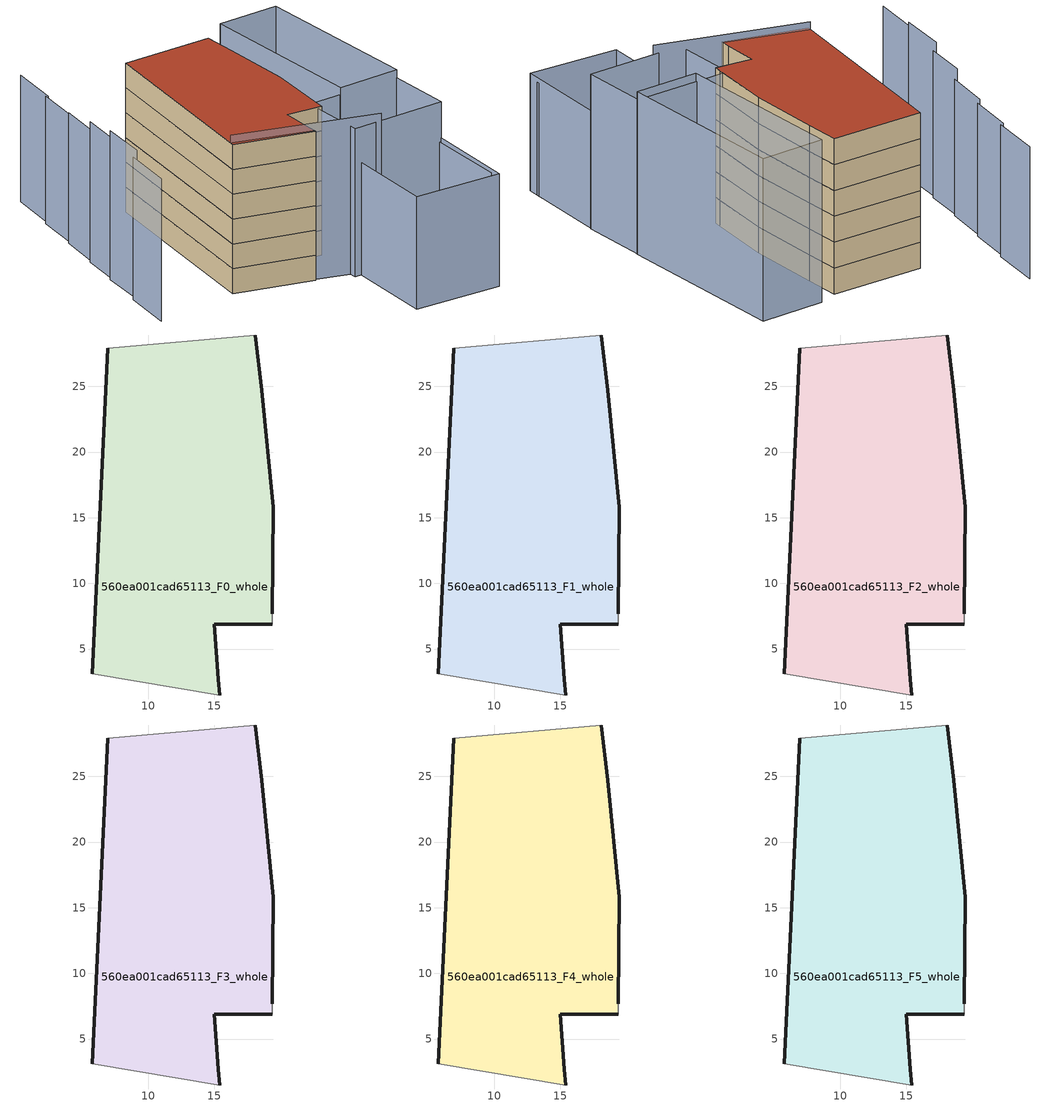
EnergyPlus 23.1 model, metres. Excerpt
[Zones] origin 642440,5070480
560ea001cad65113_F0_whole
 floor ground (EU_floor_Construction): 18.12,28.92 18.62,24.71 19.52,15.81 19.41,7.7 19.41,6.9 15.01,6.9 15.31,2.7 15.41,1.5 5.7,3.1 6.91,27.92 z0
 wall outside (EU_wall_Construction): 6.91,27.92 5.7,3.1 / 15.41,1.5 15.31,2.7 15.01,6.9 19.41,6.9 / 19.41,7.7 19.52,15.81 18.62,24.71 18.12,28.92 z0:3
 wall adiabatic (EU_wall_Construction): 18.12,28.92 6.91,27.92 / 5.7,3.1 15.41,1.5 / 19.41,6.9 19.41,7.7 z0:3
560ea001cad65113_F1_whole
 floor to 560ea001cad65113_F0_whole (EU_floor_Construction): 18.12,28.92 18.62,24.71 19.52,15.81 19.41,7.7 19.41,6.9 15.01,6.9 15.31,2.7 15.41,1.5 5.7,3.1 6.91,27.92 z3
 wall outside (EU_wall_Construction): 6.91,27.92 5.7,3.1 / 15.41,1.5 15.31,2.7 15.01,6.9 19.41,6.9 / 19.41,7.7 19.52,15.81 18.62,24.71 18.12,28.92 z3:6
 wall adiabatic (EU_wall_Construction): 18.12,28.92 6.91,27.92 / 5.7,3.1 15.41,1.5 / 19.41,6.9 19.41,7.7 z3:6
560ea001cad65113_F2_whole
 floor to 560ea001cad65113_F1_whole (EU_floor_Construction): 18.12,28.92 18.62,24.71 19.52,15.81 19.41,7.7 19.41,6.9 15.01,6.9 15.31,2.7 15.41,1.5 5.7,3.1 6.91,27.92 z6
 wall outside (EU_wall_Construction): 6.91,27.92 5.7,3.1 / 15.41,1.5 15.31,2.7 15.01,6.9 19.41,6.9 / 19.41,7.7 19.52,15.81 18.62,24.71 18.12,28.92 z6:9
 wall adiabatic (EU_wall_Construction): 18.12,28.92 6.91,27.92 / 5.7,3.1 15.41,1.5 / 19.41,6.9 19.41,7.7 z6:9
560ea001cad65113_F3_whole
 floor to 560ea001cad65113_F2_whole (EU_floor_Construction): 18.12,28.92 18.62,24.71 19.52,15.81 19.41,7.7 19.41,6.9 15.01,6.9 15.31,2.7 15.41,1.5 5.7,3.1 6.91,27.92 z9
 wall outside (EU_wall_Construction): 6.91,27.92 5.7,3.1 / 15.41,1.5 15.31,2.7 15.01,6.9 19.41,6.9 / 19.41,7.7 19.52,15.81 18.62,24.71 18.12,28.92 z9:12
 wall adiabatic (EU_wall_Construction): 18.12,28.92 6.91,27.92 / 5.7,3.1 15.41,1.5 / 19.41,6.9 19.41,7.7 z9:12
560ea001cad65113_F4_whole
 floor to 560ea001cad65113_F3_whole (EU_floor_Construction): 18.12,28.92 18.62,24.71 19.52,15.81 19.41,7.7 19.41,6.9 15.01,6.9 15.31,2.7 15.41,1.5 5.7,3.1 6.91,27.92 z12
 wall outside (EU_wall_Construction): 6.91,27.92 5.7,3.1 / 15.41,1.5 15.31,2.7 15.01,6.9 19.41,6.9 / 19.41,7.7 19.52,15.81 18.62,24.71 18.12,28.92 z12:15
 wall adiabatic (EU_wall_Construction): 18.12,28.92 6.91,27.92 / 5.7,3.1 15.41,1.5 / 19.41,6.9 19.41,7.7 z12:15
560ea001cad65113_F5_whole
 floor to 560ea001cad65113_F4_whole (EU_floor_Construction): 18.12,28.92 18.62,24.71 19.52,15.81 19.41,7.7 19.41,6.9 15.01,6.9 15.31,2.7 15.41,1.5 5.7,3.1 6.91,27.92 z15
 wall outside (EU_wall_Construction): 6.91,27.92 5.7,3.1 / 15.41,1.5 15.31,2.7 15.01,6.9 19.41,6.9 / 19.41,7.7 19.52,15.81 18.62,24.71 18.12,28.92 z15:18
 wall adiabatic (EU_wall_Construction): 18.12,28.92 6.91,27.92 / 5.7,3.1 15.41,1.5 / 19.41,6.9 19.41,7.7 z15:18
 roof outside (EU_roof_Construction): 15.41,1.5 15.31,2.7 15.01,6.9 19.41,6.9 19.41,7.7 19.52,15.81 18.62,24.71 18.12,28.92 6.91,27.92 5.7,3.1 z18
shading: 5.79,3.64 23.07,0.18 z0:18.9; 20.4,0.8 31.34,1.3 / 31.34,1.3 31.86,-10.39 / 31.86,-10.39 20.92,-10.88 / 20.92,-10.88 20.4,0.8 z0:13.6; 31.81,-9.02 31.16,1.29 z0:13.1; -4.5,7.41 -4.82,0.94 z0:17.2; 30.52,9.5 31.42,1.29 / 31.42,1.29 19.61,0 / 19.61,0 18.71,8.21 / 18.71,8.21 30.52,9.5 z0:17.9; -3.9,13.31 -4.08,7.4 z0:18; -3.4,18.41 -3.66,13.12 z0:17; 28.07,30.93 30.61,9.41 / 30.61,9.41 22.88,8.5 / 22.88,8.5 20.33,30.02 / 20.33,30.02 28.07,30.93 z0:18.8; -2.8,24.02 -3.12,18.31 z0:15.8; -2.19,29.82 -2.53,24 z0:15.4; -1.59,36.23 -1.89,29.81 z0:15.3
[Building]
EU S2 Campaign: North Axis=0; Terrain=City; Solar Distribution=FullExterior
[Site:Location]
Lyon-Bron: Latitude=45.75; Longitude=5; Time Zone=1; Elevation=198
[SizingPeriod:WeatherFileDays]
AnnualSizingPeriod: Begin Month=1; Begin Day of Month=1; End Month=12; End Day of Month=31; Day of Week for Start Day=Monday; Use Weather File Daylight Saving Period=No; Use Weather File Rain and Snow Indicators=No
[MATERIAL]
EU_InternalMass_Material: Roughness=MediumRough; Thickness=0.1; Conductivity=1; Density=1800; Specific Heat=900; Thermal Absorptance=0.9; Solar Absorptance=0.7; Visible Absorptance=0.7
[MATERIAL:NOMASS] Roughness=MediumRough; Thermal Absorptance=0.9; Solar Absorptance=0.7; Visible Absorptance=0.7
Name | Thermal Resistance
EU_wall_NoMass | 0.776494
EU_roof_NoMass | 0.486893
EU_floor_NoMass | 0.421597
[CONSTRUCTION]
EU_wall_Construction: EU_wall_NoMass
EU_roof_Construction: EU_roof_NoMass
EU_floor_Construction: EU_floor_NoMass
EU_InternalMass_Construction: EU_InternalMass_Material
[ZONE] Type=1; Multiplier=1; Ceiling Height=autocalculate; Floor Area=autocalculate; Part of Total Floor Area=Yes
Name | Volume
560ea001cad65113_F0_whole | 949.678
560ea001cad65113_F1_whole; 560ea001cad65113_F2_whole; 560ea001cad65113_F3_whole; 560ea001cad65113_F4_whole; 560ea001cad65113_F5_whole | 949.677
[INTERNALMASS] Construction=EU_InternalMass_Construction; Surface Area=316.559
Name | Zone or ZoneList
560ea001cad65113_F0_whole_EU_InternalMass | 560ea001cad65113_F0_whole
560ea001cad65113_F1_whole_EU_InternalMass | 560ea001cad65113_F1_whole
560ea001cad65113_F2_whole_EU_InternalMass | 560ea001cad65113_F2_whole
560ea001cad65113_F3_whole_EU_InternalMass | 560ea001cad65113_F3_whole
560ea001cad65113_F4_whole_EU_InternalMass | 560ea001cad65113_F4_whole
560ea001cad65113_F5_whole_EU_InternalMass | 560ea001cad65113_F5_whole
[OTHEREQUIPMENT] Fuel Type=Electricity; Design Level Calculation Method=Watts/Area; Power per Zone Floor Area=1; Fraction Latent=0; Fraction Radiant=0; Fraction Lost=0; Carbon Dioxide Generation Rate=0; EndUse Subcategory=EU_Step8_InternalGains
Name | Zone or ZoneList or Space or SpaceList | Schedule
EU_Step8_InternalGain_560ea001cad65113_F0_whole_f000 | 560ea001cad65113_F0_whole | EU_Step8_GainSchedule_560ea001cad65113_F0_whole_f000
EU_Step8_InternalGain_560ea001cad65113_F1_whole_f000 | 560ea001cad65113_F1_whole | EU_Step8_GainSchedule_560ea001cad65113_F1_whole_f000
EU_Step8_InternalGain_560ea001cad65113_F2_whole_f000 | 560ea001cad65113_F2_whole | EU_Step8_GainSchedule_560ea001cad65113_F2_whole_f000
EU_Step8_InternalGain_560ea001cad65113_F3_whole_f000 | 560ea001cad65113_F3_whole | EU_Step8_GainSchedule_560ea001cad65113_F3_whole_f000
EU_Step8_InternalGain_560ea001cad65113_F4_whole_f000 | 560ea001cad65113_F4_whole | EU_Step8_GainSchedule_560ea001cad65113_F4_whole_f000
EU_Step8_InternalGain_560ea001cad65113_F5_whole_f000 | 560ea001cad65113_F5_whole | EU_Step8_GainSchedule_560ea001cad65113_F5_whole_f000
[ZONEVENTILATION:DESIGNFLOWRATE] Schedule=EU_AlwaysOn; Design Flow Rate Calculation Method=AirChanges/Hour; Air Changes per Hour=0.693814; Ventilation Type=Natural; Fan Pressure Rise=0; Fan Total Efficiency=1; Constant Term Coefficient=1; Temperature Term Coefficient=0; Velocity Term Coefficient=0; Velocity Squared Term Coefficient=0; Minimum Indoor Temperature=-100; Maximum Indoor Temperature=100; Delta Temperature=-100; Minimum Outdoor Temperature=-100; Maximum Outdoor Temperature=100; Maximum Wind Speed=40
Name | Zone or ZoneList or Space or SpaceList
EU_ConstantAir_560ea001cad65113_F0_whole | 560ea001cad65113_F0_whole
EU_ConstantAir_560ea001cad65113_F1_whole | 560ea001cad65113_F1_whole
EU_ConstantAir_560ea001cad65113_F2_whole | 560ea001cad65113_F2_whole
EU_ConstantAir_560ea001cad65113_F3_whole | 560ea001cad65113_F3_whole
EU_ConstantAir_560ea001cad65113_F4_whole | 560ea001cad65113_F4_whole
EU_ConstantAir_560ea001cad65113_F5_whole | 560ea001cad65113_F5_whole
[HVACTEMPLATE:THERMOSTAT] Constant Heating Setpoint=20; Constant Cooling Setpoint=50
EU_HeatOnly_560ea001cad65113_F0_whole; EU_HeatOnly_560ea001cad65113_F1_whole; EU_HeatOnly_560ea001cad65113_F2_whole; EU_HeatOnly_560ea001cad65113_F3_whole; EU_HeatOnly_560ea001cad65113_F4_whole; EU_HeatOnly_560ea001cad65113_F5_whole
[HVACTEMPLATE:ZONE:IDEALLOADSAIRSYSTEM] System Availability Schedule=EU_AlwaysOn; Maximum Heating Supply Air Temperature=50; Minimum Cooling Supply Air Temperature=13; Maximum Heating Supply Air Humidity Ratio=0.0156; Minimum Cooling Supply Air Humidity Ratio=0.0077; Heating Limit=NoLimit; Cooling Limit=NoLimit; Heating Availability Schedule=EU_AlwaysOn; Cooling Availability Schedule=EU_CoolingOff; Dehumidification Control Type=ConstantSensibleHeatRatio; Cooling Sensible Heat Ratio=0.7; Dehumidification Setpoint=60; Humidification Control Type=None; Humidification Setpoint=30; Outdoor Air Method=None; Outdoor Air Flow Rate per Person=0.00944; Outdoor Air Flow Rate per Zone Floor Area=0; Outdoor Air Flow Rate per Zone=0; Demand Controlled Ventilation Type=None; Outdoor Air Economizer Type=NoEconomizer; Heat Recovery Type=None; Sensible Heat Recovery Effectiveness=0.7; Latent Heat Recovery Effectiveness=0.65
Name | Template Thermostat
560ea001cad65113_F0_whole | EU_HeatOnly_560ea001cad65113_F0_whole
560ea001cad65113_F1_whole | EU_HeatOnly_560ea001cad65113_F1_whole
560ea001cad65113_F2_whole | EU_HeatOnly_560ea001cad65113_F2_whole
560ea001cad65113_F3_whole | EU_HeatOnly_560ea001cad65113_F3_whole
560ea001cad65113_F4_whole | EU_HeatOnly_560ea001cad65113_F4_whole
560ea001cad65113_F5_whole | EU_HeatOnly_560ea001cad65113_F5_whole
[SIZING:ZONE] Zone Cooling Design Supply Air Temperature Input Method=SupplyAirTemperature; Zone Cooling Design Supply Air Temperature=13; Zone Heating Design Supply Air Temperature Input Method=SupplyAirTemperature; Zone Heating Design Supply Air Temperature=50; Zone Cooling Design Supply Air Humidity Ratio=0.008; Zone Heating Design Supply Air Humidity Ratio=0.008; Cooling Design Air Flow Method=DesignDay; Cooling Design Air Flow Rate=0; Cooling Minimum Air Flow per Zone Floor Area=0.000762; Cooling Minimum Air Flow=0; Cooling Minimum Air Flow Fraction=0.2; Heating Design Air Flow Method=DesignDay; Heating Design Air Flow Rate=0; Heating Maximum Air Flow per Zone Floor Area=0.002032; Heating Maximum Air Flow=0.141576; Heating Maximum Air Flow Fraction=0.3; Account for Dedicated Outdoor Air System=No; Dedicated Outdoor Air System Control Strategy=NeutralSupplyAir; Dedicated Outdoor Air Low Setpoint Temperature for Design=autosize; Dedicated Outdoor Air High Setpoint Temperature for Design=autosize; Zone Load Sizing Method=Sensible Load Only No Latent Load; Zone Latent Cooling Design Supply Air Humidity Ratio Input Method=HumidityRatioDifference; Zone Cooling Design Supply Air Humidity Ratio Difference=0.005; Zone Latent Heating Design Supply Air Humidity Ratio Input Method=HumidityRatioDifference; Zone Humidification Design Supply Air Humidity Ratio Difference=0.005
560ea001cad65113_F0_whole; 560ea001cad65113_F1_whole; 560ea001cad65113_F2_whole; 560ea001cad65113_F3_whole; 560ea001cad65113_F4_whole; 560ea001cad65113_F5_whole
[SCHEDULE:CONSTANT]
Name | Hourly Value
EU_AlwaysOn | 1
EU_CoolingOff | 0
[SCHEDULE:FILE] Column Number=1; Rows to Skip at Top=0; Number of Hours of Data=8760; Column Separator=Comma; Interpolate to Timestep=No; Minutes per Item=60; Adjust Schedule for Daylight Savings=Yes
Name | File
EU_Step8_GainSchedule_560ea001cad65113_F0_whole_f000 | ../../schedules/560ea001cad65113/560ea001cad65113_F0_whole_f000_gain.csv
EU_Step8_GainSchedule_560ea001cad65113_F1_whole_f000 | ../../schedules/560ea001cad65113/560ea001cad65113_F1_whole_f000_gain.csv
EU_Step8_GainSchedule_560ea001cad65113_F2_whole_f000 | ../../schedules/560ea001cad65113/560ea001cad65113_F2_whole_f000_gain.csv
EU_Step8_GainSchedule_560ea001cad65113_F3_whole_f000 | ../../schedules/560ea001cad65113/560ea001cad65113_F3_whole_f000_gain.csv
EU_Step8_GainSchedule_560ea001cad65113_F4_whole_f000 | ../../schedules/560ea001cad65113/560ea001cad65113_F4_whole_f000_gain.csv
EU_Step8_GainSchedule_560ea001cad65113_F5_whole_f000 | ../../schedules/560ea001cad65113/560ea001cad65113_F5_whole_f000_gain.csv
